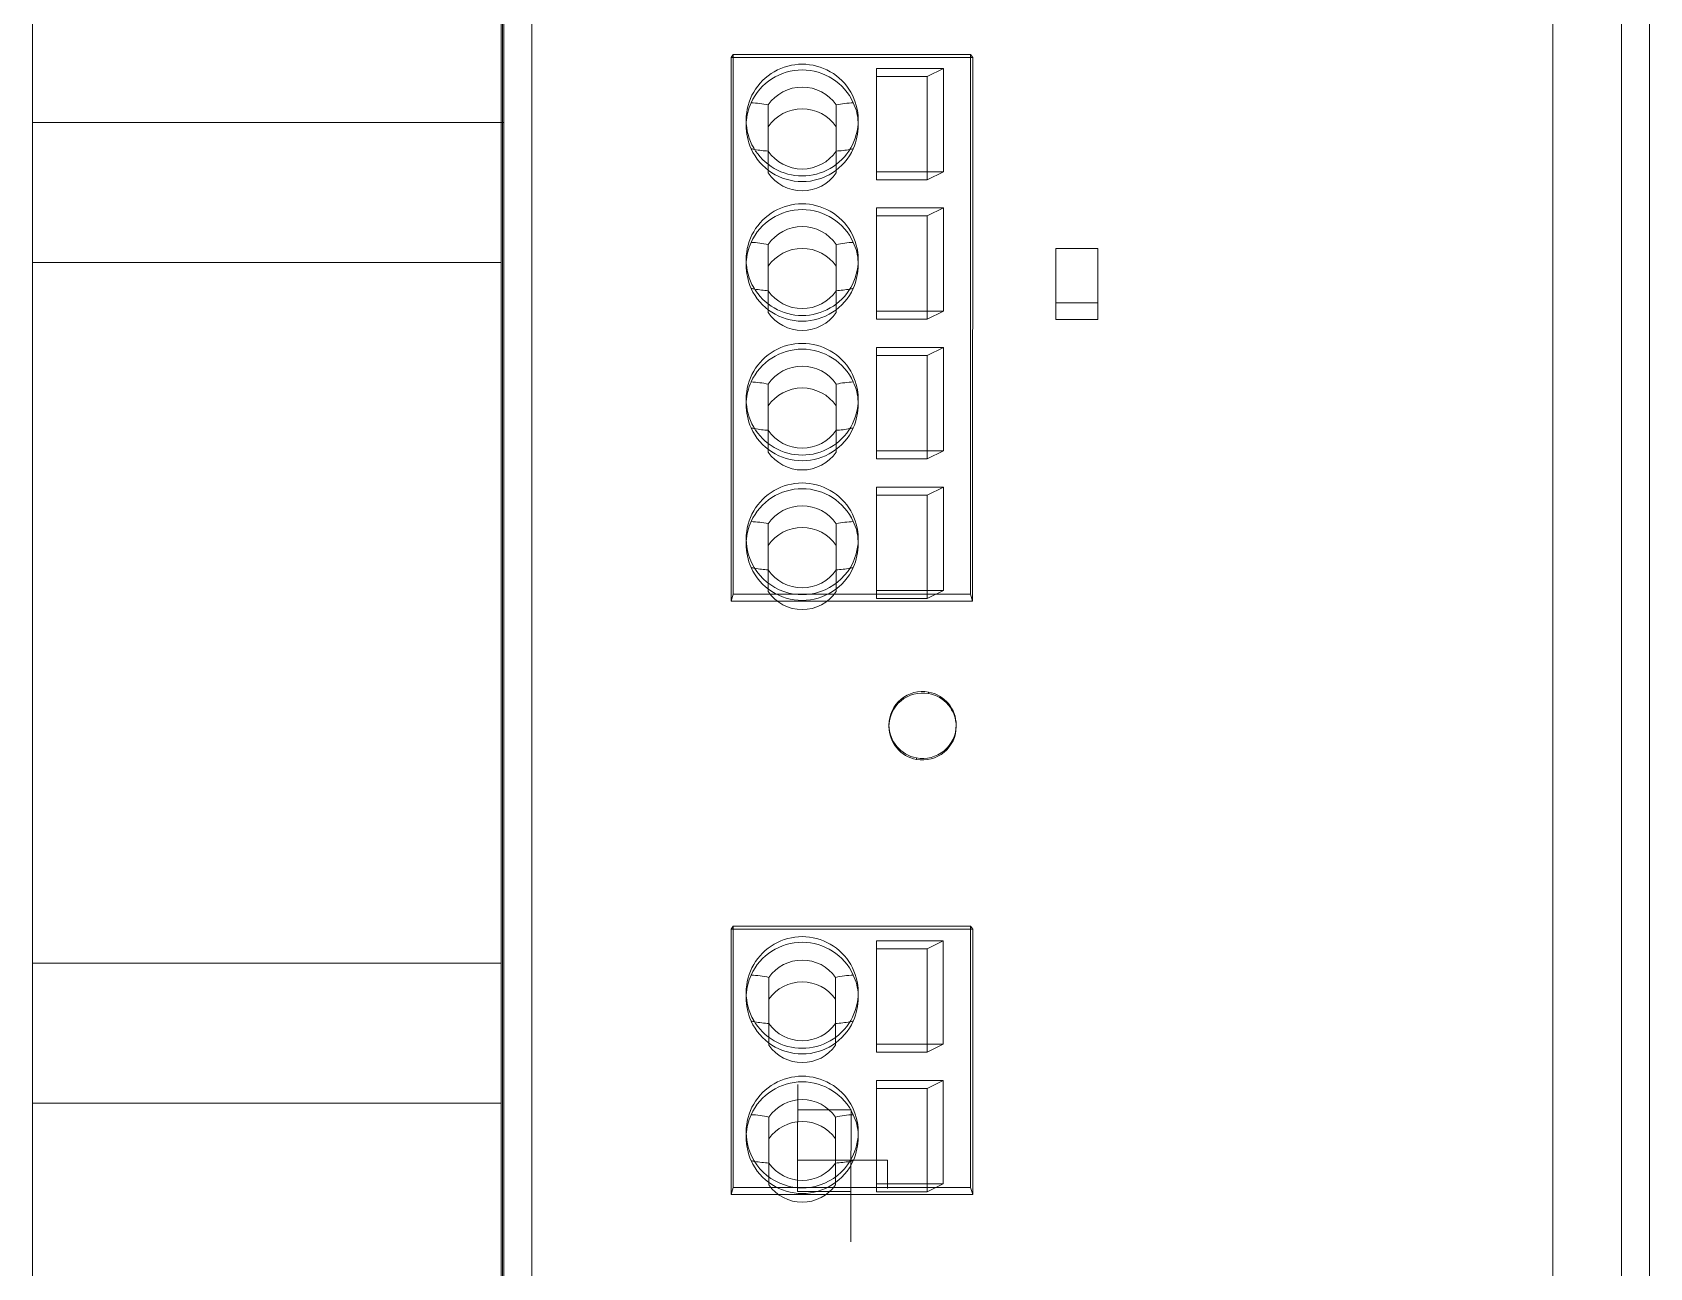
# Model space of a CAD drawing. Header units: millimetres. Extents: x 4134 to 7422, y 1400 to 3585.
# Drawn here: x 4370.9 to 4428.7, y 2572.4 to 2616.5 of the extents above; entities that cross this region are included whole.
import ezdxf

# ---------------------------------------------------------------- set-up
doc = ezdxf.new("R2010")
doc.units = ezdxf.units.MM
doc.layers.add('000-PI-Oprema', color=30, linetype='Continuous', lineweight=5)
doc.layers.add('000-SI-Oprema', color=30, linetype='Continuous', lineweight=0)
doc.layers.add('002-PI-Kabelska kanalica', color=150, linetype='Continuous')

# ---------------------------------------------------------------- blocks, each defined once
blk = doc.blocks.new('*U533')
at = {"layer": '002-PI-Kabelska kanalica', "color": 0, "linetype": 'ByBlock', "lineweight": 0}
blk.add_line((60, -100), (60, 1570), dxfattribs=at)
blk = doc.blocks.new('ELEC_CB')
at = {"layer": '000-SI-Oprema', "color": 0, "linetype": 'ByBlock', "lineweight": 0}
for p, q in [((-0.041, 129.967), (-0.041, -0.033)), ((-0.041, 18.517), (-0.041, 129.967)), ((0.007, 129.867), (0.007, -0.133)), ((0.007, 18.417), (0.007, 129.867)), ((0.055, 129.768), (0.055, 16.827)), ((37.505, 129.768), (37.505, 16.827)), ((40.955, 129.768), (40.955, 16.825)), ((1.055, 129.266), (1.055, 17.983)), ((39.955, 17.983), (39.955, 129.293)), ((8.168, 84.813), (8.244, 84.923)), ((8.244, 65.67), (8.244, 84.923)), ((8.244, 84.923), (16.717, 84.923)), ((16.717, 84.923), (16.717, 65.67)), ((16.793, 84.813), (16.717, 84.923)), ((8.168, 84.813), (8.169, 65.414)), ((8.244, 84.813), (8.168, 84.813)), ((16.717, 84.813), (8.244, 84.813)), ((13.357, 84.427), (13.357, 80.741)), ((15.748, 84.427), (13.357, 84.427)), ((15.748, 84.427), (15.172, 84.142)), ((15.748, 84.427), (15.748, 80.741)), ((16.793, 84.813), (16.717, 84.813)), ((16.791, 65.414), (16.793, 84.813)), ((15.172, 84.142), (13.357, 84.142)), ((15.172, 84.142), (15.172, 80.741)), ((8.707, 82.403), (8.707, 82.584)), ((9.493, 81.476), (9.493, 83.122)), ((11.922, 83.122), (11.922, 81.476)), ((12.707, 82.403), (12.707, 82.584)), ((9.493, 81.476), (9.493, 80.699)), ((11.922, 81.476), (11.922, 80.699)), ((-0.041, 80.567), (-0.041, 80.567)), ((0.007, 80.467), (0.007, 80.467)), ((13.357, 80.456), (13.357, 80.741)), ((15.748, 80.741), (13.357, 80.741)), ((15.172, 80.456), (13.357, 80.456)), ((15.172, 80.456), (15.748, 80.741)), ((15.172, 80.741), (15.172, 80.456)), ((15.748, 79.446), (13.357, 79.446)), ((13.357, 79.446), (13.357, 75.76)), ((15.172, 79.161), (13.357, 79.161)), ((15.748, 79.446), (15.172, 79.161)), ((15.172, 79.161), (15.172, 75.76)), ((15.748, 79.446), (15.748, 75.76)), ((-0.041, 78.567), (-0.041, 78.567)), ((0.007, 78.467), (0.007, 78.467)), ((9.493, 76.495), (9.493, 78.141)), ((11.922, 78.141), (11.922, 76.495)), ((19.757, 77.997), (21.257, 77.997)), ((19.757, 77.997), (19.757, 75.467)), ((21.257, 77.997), (21.257, 75.467)), ((8.707, 77.422), (8.707, 77.603)), ((12.707, 77.422), (12.707, 77.603)), ((9.493, 76.495), (9.493, 75.718)), ((11.922, 76.495), (11.922, 75.718)), ((13.357, 75.475), (13.357, 75.76)), ((15.748, 75.76), (13.357, 75.76)), ((15.172, 75.76), (15.172, 75.475)), ((15.172, 75.475), (15.748, 75.76)), ((19.757, 76.067), (21.257, 76.067)), ((15.172, 75.475), (13.357, 75.475)), ((21.257, 75.467), (19.757, 75.467)), ((19.757, 75.467), (19.757, 75.467)), ((21.257, 75.467), (21.257, 75.467)), ((13.357, 74.465), (13.357, 70.779)), ((15.748, 74.465), (13.357, 74.465)), ((15.172, 74.18), (13.357, 74.18)), ((15.748, 74.465), (15.172, 74.18)), ((15.172, 74.18), (15.172, 70.779)), ((15.748, 74.465), (15.748, 70.779)), ((9.493, 71.514), (9.493, 73.16)), ((11.922, 73.16), (11.922, 71.514)), ((8.707, 72.441), (8.707, 72.622)), ((12.707, 72.441), (12.707, 72.622)), ((9.493, 71.514), (9.493, 70.737)), ((11.922, 71.514), (11.922, 70.737)), ((13.357, 70.494), (13.357, 70.779)), ((15.748, 70.779), (13.357, 70.779)), ((15.172, 70.494), (13.357, 70.494)), ((15.172, 70.779), (15.172, 70.494)), ((15.172, 70.494), (15.748, 70.779)), ((13.357, 69.484), (13.357, 65.798)), ((15.748, 69.484), (13.357, 69.484)), ((15.748, 69.484), (15.172, 69.199)), ((15.748, 69.484), (15.748, 65.798)), ((15.172, 69.199), (13.357, 69.199)), ((15.172, 69.199), (15.172, 65.798)), ((9.493, 66.533), (9.493, 68.179)), ((11.922, 68.179), (11.922, 66.533)), ((8.707, 67.46), (8.707, 67.641)), ((12.707, 67.46), (12.707, 67.641)), ((9.493, 66.533), (9.493, 65.756)), ((11.922, 66.533), (11.922, 65.756)), ((8.244, 65.67), (8.169, 65.414)), ((8.169, 65.414), (16.791, 65.414)), ((16.717, 65.67), (8.244, 65.67)), ((15.748, 65.798), (13.357, 65.798)), ((13.357, 65.513), (13.357, 65.798)), ((15.172, 65.513), (13.357, 65.513)), ((15.172, 65.798), (15.172, 65.513)), ((15.172, 65.513), (15.748, 65.798)), ((16.717, 65.67), (16.791, 65.414)), ((15.217, 62.119), (15.217, 62.173)), ((13.803, 60.996), (13.803, 60.943)), ((16.203, 60.996), (16.203, 60.943)), ((14.788, 59.766), (14.788, 59.82)), ((8.169, 53.709), (8.244, 53.818)), ((8.244, 53.709), (8.169, 53.709)), ((8.169, 53.709), (8.169, 44.242)), ((8.244, 53.818), (16.717, 53.818)), ((8.244, 44.499), (8.244, 53.818)), ((16.717, 53.709), (8.244, 53.709)), ((16.792, 53.709), (16.717, 53.818)), ((16.717, 53.818), (16.717, 44.499)), ((16.792, 53.709), (16.717, 53.709)), ((16.792, 44.242), (16.792, 53.709)), ((13.357, 53.296), (13.357, 49.61)), ((15.741, 53.296), (13.357, 53.296)), ((15.741, 53.296), (15.165, 53.011)), ((15.741, 53.296), (15.741, 49.61)), ((15.165, 53.011), (13.357, 53.011)), ((15.165, 53.011), (15.165, 49.61)), ((9.518, 50.347), (9.518, 51.989)), ((11.897, 51.989), (11.897, 50.347)), ((8.707, 51.275), (8.707, 51.453)), ((12.707, 51.275), (12.707, 51.453)), ((9.518, 50.347), (9.518, 49.57)), ((11.897, 50.347), (11.897, 49.57)), ((15.741, 49.61), (13.357, 49.61)), ((13.357, 49.325), (13.357, 49.61)), ((15.165, 49.325), (13.357, 49.325)), ((15.165, 49.61), (15.165, 49.325)), ((15.165, 49.325), (15.741, 49.61)), ((10.555, 48.167), (10.542, 45.467)), ((10.555, 48.167), (10.555, 48.167)), ((13.357, 48.315), (13.357, 44.629)), ((15.741, 48.315), (13.357, 48.315)), ((15.165, 48.03), (13.357, 48.03)), ((15.741, 48.315), (15.165, 48.03)), ((15.165, 48.03), (15.165, 44.629)), ((15.741, 48.315), (15.741, 44.629)), ((9.518, 45.366), (9.518, 47.008)), ((10.551, 47.261), (12.459, 47.261)), ((11.897, 47.008), (11.897, 45.366)), ((12.446, 44.353), (12.459, 47.261)), ((8.707, 46.294), (8.707, 46.472)), ((12.707, 46.294), (12.707, 46.472)), ((9.518, 44.589), (9.518, 45.366)), ((10.538, 44.504), (10.542, 45.467)), ((10.542, 45.467), (10.542, 45.467)), ((10.542, 45.467), (13.755, 45.467)), ((11.897, 44.589), (11.897, 45.366)), ((13.755, 45.467), (13.755, 45.467)), ((13.755, 45.467), (13.755, 44.504)), ((8.244, 44.499), (8.169, 44.242)), ((16.717, 44.499), (8.244, 44.499)), ((10.537, 44.353), (10.538, 44.504)), ((15.741, 44.629), (13.357, 44.629)), ((13.357, 44.344), (13.357, 44.629)), ((13.755, 44.504), (13.755, 44.461)), ((15.165, 44.629), (15.165, 44.344)), ((15.165, 44.344), (15.741, 44.629)), ((16.792, 44.242), (16.717, 44.499)), ((8.169, 44.242), (16.792, 44.242)), ((12.446, 44.353), (10.537, 44.353)), ((12.438, 42.551), (12.446, 44.304)), ((12.446, 44.353), (12.446, 44.304)), ((15.165, 44.344), (13.357, 44.344))]:
    blk.add_line(p, q, dxfattribs=at)
for centre, major_axis, ratio, start_param, end_param in [((10.707, 82.584), (2, 0), 0.996195, 0, 3.141593), ((10.707, 82.379), (2, 0), 0.996195, 0.424146, 2.717447), ((10.707, 82.299), (1.469, 0), 0.996195, 0.597532, 2.54406), ((10.707, 82.139), (1.48, -1.535), 0.876352, -2.827734, -2.449127), ((9.208, 82.337), (1.712, -0.293), 0.475251, 1.485258, 1.841308), ((12.207, 82.337), (1.712, 0.293), 0.475251, 1.300284, 1.656335), ((10.707, 82.139), (1.48, 1.535), 0.876352, -0.692465, -0.313858), ((10.707, 82.584), (2, 0), 0.996195, -3.141593, 0), ((10.707, 81.522), (1.469, 0), 0.996195, 0.597532, 2.54406), ((10.707, 82.139), (1.48, -1.535), 0.876352, -2.449127, -2.403588), ((10.707, 82.139), (1.48, -1.535), 0.876352, -2.403588, -1.979442), ((10.707, 82.139), (1.48, 1.535), 0.876352, -1.162151, -0.738005), ((10.707, 82.139), (1.48, 1.535), 0.876352, -0.738005, -0.692465), ((9.208, 82.337), (1.712, -0.293), 0.475251, -1.678796, -1.606353), ((10.707, 82.379), (2, 0), 0.996195, -2.717447, -0.424146), ((9.208, 82.337), (1.712, -0.293), 0.475251, -1.606353, -1.322746), ((10.707, 82.299), (1.469, 0), 0.996195, -2.54406, -0.597532), ((12.207, 82.337), (1.712, 0.293), 0.475251, -1.818847, -1.53524), ((12.207, 82.337), (1.712, 0.293), 0.475251, -1.53524, -1.462797), ((10.707, 81.522), (1.469, 0), 0.996195, -2.54406, -0.597532), ((10.707, 77.603), (2, 0), 0.996195, 0, 3.141593), ((10.707, 77.398), (2, 0), 0.996195, 0.424146, 2.717447), ((10.707, 77.318), (1.469, 0), 0.996195, 0.597532, 2.54406), ((10.707, 77.158), (1.48, -1.535), 0.876352, -2.827734, -2.449127), ((9.208, 77.356), (1.712, -0.293), 0.475251, 1.485258, 1.841308), ((10.707, 76.541), (1.469, 0), 0.996195, 0.597532, 2.54406), ((12.207, 77.356), (1.712, 0.293), 0.475251, 1.300284, 1.656335), ((10.707, 77.158), (1.48, 1.535), 0.876352, -0.692465, -0.313858), ((10.707, 77.603), (2, 0), 0.996195, -3.141593, 0), ((10.707, 77.158), (1.48, -1.535), 0.876352, -2.449127, -2.403588), ((10.707, 77.158), (1.48, -1.535), 0.876352, -2.403588, -1.979442), ((10.707, 77.158), (1.48, 1.535), 0.876352, -1.162151, -0.738005), ((10.707, 77.158), (1.48, 1.535), 0.876352, -0.738005, -0.692465), ((9.208, 77.356), (1.712, -0.293), 0.475251, -1.678796, -1.606353), ((10.707, 77.398), (2, 0), 0.996195, -2.717447, -0.424146), ((9.208, 77.356), (1.712, -0.293), 0.475251, -1.606353, -1.322746), ((10.707, 77.318), (1.469, 0), 0.996195, -2.54406, -0.597532), ((12.207, 77.356), (1.712, 0.293), 0.475251, -1.818847, -1.53524), ((12.207, 77.356), (1.712, 0.293), 0.475251, -1.53524, -1.462797), ((10.707, 76.541), (1.469, 0), 0.996195, -2.54406, -0.597532), ((10.707, 72.622), (2, 0), 0.996195, 0, 3.141593), ((10.707, 72.417), (2, 0), 0.996195, 0.424146, 2.717447), ((10.707, 72.337), (1.469, 0), 0.996195, 0.597532, 2.54406), ((10.707, 72.177), (1.48, -1.535), 0.876352, -2.827734, -2.449127), ((9.208, 72.375), (1.712, -0.293), 0.475251, 1.485258, 1.841308), ((10.707, 71.56), (1.469, 0), 0.996195, 0.597532, 2.54406), ((12.207, 72.375), (1.712, 0.293), 0.475251, 1.300284, 1.656335), ((10.707, 72.177), (1.48, 1.535), 0.876352, -0.692465, -0.313858), ((10.707, 72.622), (2, 0), 0.996195, -3.141593, 0), ((10.707, 72.177), (1.48, -1.535), 0.876352, -2.449127, -2.403588), ((10.707, 72.177), (1.48, -1.535), 0.876352, -2.403588, -1.979442), ((10.707, 72.177), (1.48, 1.535), 0.876352, -1.162151, -0.738005), ((10.707, 72.177), (1.48, 1.535), 0.876352, -0.738005, -0.692465), ((9.208, 72.375), (1.712, -0.293), 0.475251, -1.678796, -1.606353), ((10.707, 72.417), (2, 0), 0.996195, -2.717447, -0.424146), ((12.207, 72.375), (1.712, 0.293), 0.475251, -1.53524, -1.462797), ((9.208, 72.375), (1.712, -0.293), 0.475251, -1.606353, -1.322746), ((10.707, 72.337), (1.469, 0), 0.996195, -2.54406, -0.597532), ((12.207, 72.375), (1.712, 0.293), 0.475251, -1.818847, -1.53524), ((10.707, 71.56), (1.469, 0), 0.996195, -2.54406, -0.597532), ((10.707, 67.641), (2, 0), 0.996195, 0, 3.141593), ((10.707, 67.436), (2, 0), 0.996195, 0.424146, 2.717447), ((10.707, 67.356), (1.469, 0), 0.996195, 0.597532, 2.54406), ((10.707, 67.196), (1.48, -1.535), 0.876352, -2.827734, -2.449127), ((9.208, 67.394), (1.712, -0.293), 0.475251, 1.485258, 1.841308), ((12.207, 67.394), (1.712, 0.293), 0.475251, 1.300284, 1.656335), ((10.707, 67.196), (1.48, 1.535), 0.876352, -0.692465, -0.313858), ((10.707, 67.641), (2, 0), 0.996195, -3.141593, -1.71932), ((10.707, 67.196), (1.48, -1.535), 0.876352, -2.449127, -2.403588), ((10.707, 66.579), (1.469, 0), 0.996195, 0.597532, 2.54406), ((10.707, 67.641), (2, 0), 0.996195, -1.422273, 0), ((10.707, 67.196), (1.48, 1.535), 0.876352, -0.738005, -0.692465), ((10.707, 67.196), (1.48, -1.535), 0.876352, -2.403588, -1.979442), ((10.707, 67.196), (1.48, 1.535), 0.876352, -1.162151, -0.738005), ((9.208, 67.394), (1.712, -0.293), 0.475251, -1.678796, -1.606353), ((10.707, 67.436), (2, 0), 0.996195, -2.717447, -0.424146), ((9.208, 67.394), (1.712, -0.293), 0.475251, -1.606353, -1.322746), ((10.707, 67.356), (1.469, 0), 0.996195, -2.54406, -0.597532), ((12.207, 67.394), (1.712, 0.293), 0.475251, -1.818847, -1.53524), ((12.207, 67.394), (1.712, 0.293), 0.475251, -1.53524, -1.462797), ((10.707, 66.579), (1.469, 0), 0.996195, -2.54406, -0.597532), ((10.707, 67.641), (2, 0), 0.996195, -1.71932, -1.422273), ((15.003, 60.996), (1.2, 0), 0.996336, 1.391344, 3.14151), ((15.003, 60.943), (1.2, 0), 0.996336, 1.391344, 3.14151), ((15.003, 60.996), (1.2, 0), 0.996336, -0.000082, 1.391344), ((15.003, 60.943), (1.2, 0), 0.996336, -0.000082, 1.391344), ((15.003, 60.996), (1.2, 0), 0.996336, 3.14151, 4.532936), ((15.003, 60.943), (1.2, 0), 0.996336, 3.14151, 4.532936), ((15.003, 60.996), (1.2, 0), 0.996336, -1.750249, -0.000082), ((15.003, 60.943), (1.2, 0), 0.996336, -1.750249, -0.000082), ((10.707, 51.453), (2, 0), 0.996195, 0, 3.141593), ((10.707, 51.252), (2, 0), 0.996195, 0.424146, 2.717447), ((10.707, 51.168), (1.447, 0), 0.996195, 0.606, 2.535593), ((10.707, 51.011), (1.48, -1.535), 0.876352, -2.827734, -2.4483), ((9.208, 51.209), (1.712, -0.293), 0.475251, 1.470526, 1.841308), ((12.207, 51.209), (1.712, 0.293), 0.475251, 1.300284, 1.671066), ((10.707, 51.011), (1.48, 1.535), 0.876352, -0.693293, -0.313858), ((10.707, 51.453), (2, 0), 0.996195, -3.141593, 0), ((10.707, 50.391), (1.447, 0), 0.996195, 0.606, 2.535593), ((10.707, 51.011), (1.48, -1.535), 0.876352, -2.4483, -2.403588), ((10.707, 51.011), (1.48, -1.535), 0.876352, -2.403588, -1.979442), ((10.707, 51.011), (1.48, 1.535), 0.876352, -1.162151, -0.738005), ((10.707, 51.011), (1.48, 1.535), 0.876352, -0.738005, -0.693293), ((9.208, 51.209), (1.712, -0.293), 0.475251, -1.678796, -1.607707), ((10.707, 51.252), (2, 0), 0.996195, -2.717447, -0.424146), ((9.208, 51.209), (1.712, -0.293), 0.475251, -1.607707, -1.308014), ((10.707, 51.168), (1.447, 0), 0.996195, -2.535593, -0.606), ((12.207, 51.209), (1.712, 0.293), 0.475251, -1.833579, -1.533886), ((12.207, 51.209), (1.712, 0.293), 0.475251, -1.533886, -1.462797), ((10.707, 50.391), (1.447, 0), 0.996195, -2.535593, -0.606), ((10.707, 46.472), (2, 0), 0.996195, 0, 3.141593), ((10.707, 46.271), (2, 0), 0.996195, 0.424146, 2.717447), ((10.707, 46.187), (1.447, 0), 0.996195, 0.606, 2.535593), ((10.707, 46.03), (1.48, -1.535), 0.876352, -2.827734, -2.4483), ((9.208, 46.228), (1.712, -0.293), 0.475251, 1.470526, 1.841308), ((10.707, 45.41), (1.447, 0), 0.996195, 0.606, 2.535593), ((12.207, 46.228), (1.712, 0.293), 0.475251, 1.300284, 1.671066), ((10.707, 46.03), (1.48, 1.535), 0.876352, -0.693293, -0.313858), ((10.707, 46.472), (2, 0), 0.996195, -3.141593, -1.710551), ((10.707, 46.03), (1.48, -1.535), 0.876352, -2.4483, -2.403588), ((10.707, 46.03), (1.48, -1.535), 0.876352, -2.403588, -1.979442), ((10.707, 46.472), (2, 0), 0.996195, -1.431042, 0), ((10.707, 46.03), (1.48, 1.535), 0.876352, -1.162151, -0.738005), ((10.707, 46.03), (1.48, 1.535), 0.876352, -0.738005, -0.693293), ((9.208, 46.228), (1.712, -0.293), 0.475251, -1.678796, -1.607707), ((10.707, 46.271), (2, 0), 0.996195, -2.717447, -0.424146), ((9.208, 46.228), (1.712, -0.293), 0.475251, -1.607707, -1.308014), ((10.707, 46.187), (1.447, 0), 0.996195, -2.535593, -0.606), ((12.207, 46.228), (1.712, 0.293), 0.475251, -1.833579, -1.533886), ((12.207, 46.228), (1.712, 0.293), 0.475251, -1.533886, -1.462797), ((10.707, 45.41), (1.447, 0), 0.996195, -2.535593, -0.606), ((10.707, 46.472), (2, 0), 0.996195, -1.710551, -1.431042)]:
    blk.add_ellipse(centre, major_axis=major_axis, ratio=ratio, start_param=start_param, end_param=end_param, dxfattribs=at)

msp = doc.modelspace()

# ---------------------------------------------------------------- linework, layer by layer
at = {"layer": '002-PI-Kabelska kanalica', "color": 0, "linetype": 'ByBlock', "lineweight": 0, "ltscale": 0.25}
for points in [[(4370.948, 2613.278), (4370.948, 2578.278), (4387.68, 2578.278)], [(4370.948, 2613.278), (4387.776, 2613.278)], [(4370.948, 2608.278), (4387.68, 2608.278)], [(4370.948, 2583.278), (4387.68, 2583.278)]]:
    msp.add_lwpolyline(points, dxfattribs=at)

# ---------------------------------------------------------------- block references
at = {"layer": '000-PI-Oprema', "color": 0, "linetype": 'ByBlock', "lineweight": 0}
msp.add_blockref('ELEC_CB', (4387.72, 2530.778), dxfattribs=at)
at = {"layer": '002-PI-Kabelska kanalica', "color": 0, "linetype": 'ByBlock', "lineweight": 0, "xscale": -1, "rotation": 180}
msp.add_blockref('*U533', (4310.948, 3305.778), dxfattribs=at)

doc.saveas('drawing.dxf')
